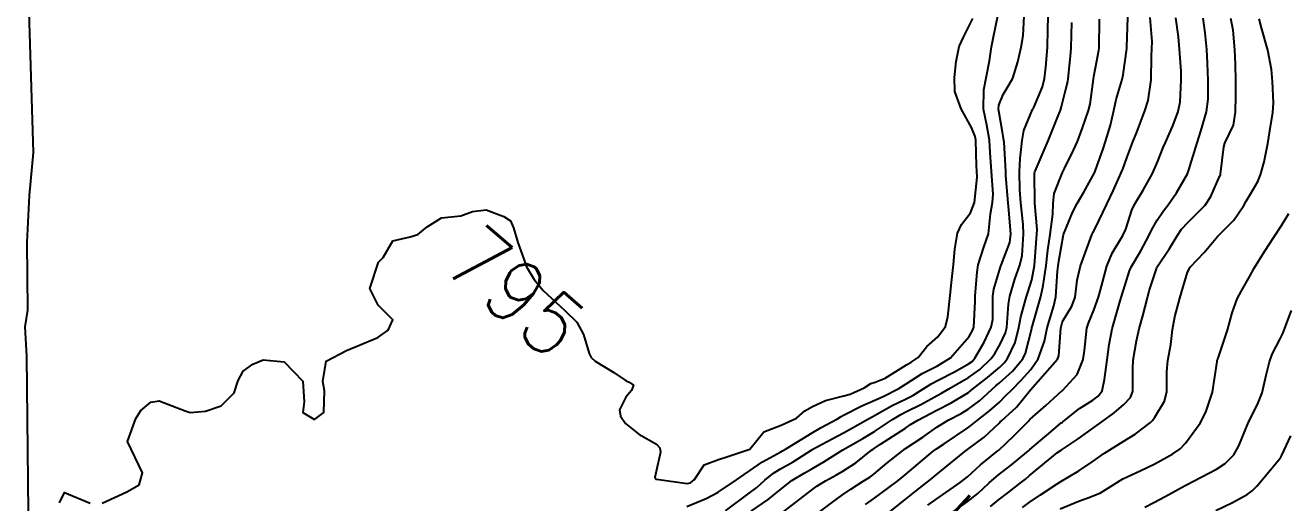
# Model space of a CAD drawing. Header units: metres. Extents: x 307586 to 320046, y 7427249 to 7434250.
# Drawn here: x 319058.2 to 319139.2, y 7427680.8 to 7427711.5 of the extents above; entities that cross this region are included whole.
import ezdxf
from ezdxf.enums import TextEntityAlignment as Align

# ---------------------------------------------------------------- set-up
doc = ezdxf.new("R2010")
doc.units = ezdxf.units.M
doc.header["$MEASUREMENT"] = 0
for name, color, linetype in [('Area', 45, 'Continuous'), ('Cotas', 45, 'Continuous'), ('Curvas de Nivel 1m', 11, 'Continuous'), ('Curvas de Nivel 5m', 15, 'Continuous')]:
    doc.layers.add(name, color=color, linetype=linetype)
doc.styles.add('Style-STANDARD', font='STANDARD.shx')

msp = doc.modelspace()

# ---------------------------------------------------------------- linework, layer by layer
at = {"layer": 'Area'}
msp.add_polyline3d([(319138.636, 7427615.727, 826.747), (319099.406, 7427649.897, 804.021), (319094.589, 7427649.132, 802.617), (319087.418, 7427648.418, 800.706), (319081.688, 7427647.917, 799.786), (319079.583, 7427647.718, 799.276), (319075.082, 7427647.275, 802.838), (319073.193, 7427646.916, 804.937), (319071.683, 7427646.819, 802.355), (319064.619, 7427646.361, 802.22), (319061.328, 7427647.065, 807.509), (319059.261, 7427652.537, 803.972), (319058.671, 7427654.519, 804.834), (319059.036, 7427655.486, 804.108), (319058.637, 7427668.015, 795.355), (319058.555, 7427669.53, 795.315), (319058.453, 7427676.23, 795.055), (319058.304, 7427690.269, 796.975), (319058.204, 7427692.157, 795.246), (319058.369, 7427693.216, 795.137), (319058.322, 7427697.597, 794.806), (319058.472, 7427700.575, 794.617), (319058.728, 7427703.345, 794.826), (319058.248, 7427719.365, 794.916)], dxfattribs=at)
at = {"layer": 'Curvas de Nivel 1m', "flags": 128}
for points, elevation in [([(319100.735, 7427680.613), (319101.968, 7427681.12), (319102.745, 7427681.535), (319103.924, 7427682.322), (319104.409, 7427682.664), (319104.762, 7427682.907), (319105.598, 7427683.474), (319106.78, 7427684.117), (319106.89, 7427684.18), (319107.066, 7427684.286), (319108.794, 7427685.351), (319109.375, 7427685.676), (319110.409, 7427686.244), (319110.659, 7427686.388), (319110.806, 7427686.472), (319111.974, 7427687.07), (319112.821, 7427687.444), (319113.352, 7427687.685), (319114.371, 7427688.197), (319114.836, 7427688.483), (319115.864, 7427689.158), (319116.848, 7427689.642), (319117.684, 7427690.158), (319118.874, 7427691.523), (319119.104, 7427691.913), (319119.172, 7427692.137), (319119.262, 7427693.773), (319119.272, 7427694.136), (319119.389, 7427695.664), (319119.461, 7427696.135), (319119.82, 7427697.257), (319120.114, 7427698.133), (319120.25, 7427699.415), (319120.38, 7427700.129), (319120.433, 7427700.677), (319120.319, 7427702.13), (319120.237, 7427703.354), (319120.179, 7427704.133), (319120.011, 7427705.113), (319119.81, 7427706.138), (319119.818, 7427707.382), (319119.976, 7427708.136), (319120.192, 7427709.242), (319120.308, 7427710.132), (319120.456, 7427710.776), (319120.734, 7427712.126)], 796), ([(319103.225, 7427680.333), (319104.744, 7427681.462), (319105.229, 7427681.824), (319105.757, 7427682.3), (319106.298, 7427682.757), (319106.764, 7427683.034), (319107.569, 7427683.48), (319108.767, 7427684.26), (319108.783, 7427684.271), (319110.076, 7427684.962), (319110.794, 7427685.342), (319111.373, 7427685.659), (319112.362, 7427686.224), (319112.648, 7427686.378), (319112.807, 7427686.464), (319113.928, 7427687.091), (319114.823, 7427687.531), (319115.262, 7427687.75), (319115.961, 7427688.179), (319116.489, 7427688.521), (319116.838, 7427688.707), (319117.98, 7427689.289), (319118.849, 7427689.773), (319119.066, 7427689.923), (319119.254, 7427690.136), (319119.835, 7427691.164), (319120.298, 7427692.126), (319120.4, 7427692.612), (319120.41, 7427694.125), (319120.467, 7427694.564), (319120.922, 7427696.077), (319120.931, 7427696.112), (319121.491, 7427697.568), (319121.552, 7427698.114), (319121.44, 7427699.643), (319121.394, 7427700.116), (319121.248, 7427701.869), (319121.229, 7427702.118), (319121.125, 7427704.016), (319121.118, 7427704.119), (319121.028, 7427704.655), (319120.804, 7427705.887), (319120.767, 7427706.124), (319120.783, 7427706.388), (319121.057, 7427707.068), (319121.462, 7427707.721), (319121.68, 7427708.114), (319122.016, 7427709.178), (319122.225, 7427710.109), (319122.356, 7427710.856), (319122.426, 7427712.107)], 797), ([(319104.863, 7427680.309), (319105.971, 7427681.067), (319106.747, 7427681.71), (319107.491, 7427682.279), (319108.276, 7427682.751), (319108.764, 7427683.031), (319109.544, 7427683.479), (319110.751, 7427684.24), (319110.769, 7427684.254), (319112.042, 7427684.976), (319112.795, 7427685.433), (319113.955, 7427686.203), (319114.48, 7427686.523), (319114.81, 7427686.689), (319115.819, 7427687.179), (319116.826, 7427687.735), (319117.102, 7427687.893), (319117.571, 7427688.159), (319118.841, 7427688.904), (319119.563, 7427689.416), (319120.298, 7427690.126), (319120.534, 7427690.447), (319120.867, 7427691.034), (319121.225, 7427691.77), (319121.304, 7427692.116), (319121.402, 7427693.611), (319121.49, 7427694.114), (319121.816, 7427695.208), (319122.132, 7427696.108), (319122.297, 7427696.742), (319122.382, 7427698.106), (319122.346, 7427698.719), (319122.199, 7427700.108), (319122.146, 7427700.947), (319122.122, 7427702.109), (319122.169, 7427702.951), (319122.287, 7427704.107), (319122.385, 7427704.751), (319122.962, 7427706.101), (319122.996, 7427706.148), (319123.045, 7427706.243), (319123.597, 7427707.56), (319123.733, 7427708.09), (319123.818, 7427708.826), (319123.906, 7427710.088), (319123.942, 7427711.256), (319123.965, 7427712.087)], 798), ([(319112.226, 7427680.737), (319112.742, 7427681.104), (319114.21, 7427682.198), (319114.514, 7427682.436), (319114.76, 7427682.646), (319115.596, 7427683.357), (319116.574, 7427684.172), (319116.696, 7427684.259), (319116.784, 7427684.323), (319117.27, 7427684.645), (319118.798, 7427685.667), (319119.07, 7427685.868), (319119.398, 7427686.134), (319120.184, 7427686.754), (319120.821, 7427687.318), (319121.224, 7427687.719), (319121.619, 7427688.112), (319122.223, 7427688.722), (319122.846, 7427689.416), (319123.311, 7427690.093), (319123.723, 7427691.234), (319123.903, 7427692.085), (319124.324, 7427693.505), (319124.453, 7427694.077), (319124.562, 7427695.718), (319124.598, 7427696.075), (319124.641, 7427696.36), (319124.953, 7427698.07), (319125.532, 7427699.499), (319125.822, 7427700.062), (319126.245, 7427700.797), (319126.941, 7427702.051), (319126.961, 7427702.092), (319127.004, 7427702.203), (319127.488, 7427703.576), (319127.645, 7427704.044), (319127.965, 7427705.11), (319128.177, 7427706.039), (319128.337, 7427706.753), (319128.716, 7427708.034), (319128.783, 7427708.325), (319129.018, 7427710.031), (319129.023, 7427710.101), (319129.084, 7427712.03)], 801), ([(319113.705, 7427680.205), (319114.741, 7427681.034), (319115.385, 7427681.545), (319116.19, 7427682.176), (319116.499, 7427682.43), (319116.76, 7427682.644), (319118.612, 7427684.143), (319118.784, 7427684.264), (319119.852, 7427685.069), (319120.801, 7427685.96), (319120.883, 7427686.038), (319120.97, 7427686.118), (319121.929, 7427686.996), (319122.818, 7427688.1), (319124.569, 7427690.074), (319124.649, 7427690.28), (319124.77, 7427692.072), (319124.887, 7427692.486), (319125.489, 7427693.472), (319125.685, 7427694.062), (319125.825, 7427695.15), (319126.043, 7427696.059), (319126.282, 7427696.707), (319126.774, 7427698.052), (319126.827, 7427698.178), (319126.957, 7427698.429), (319127.729, 7427700.039), (319128.128, 7427700.89), (319128.662, 7427702.033), (319128.759, 7427702.279), (319129.013, 7427703.013), (319129.404, 7427704.024), (319129.651, 7427704.643), (319130.174, 7427706.013), (319130.382, 7427706.681), (319130.577, 7427708.007), (319130.612, 7427709.531), (319130.631, 7427710.007), (319130.638, 7427710.468), (319130.519, 7427712.009)], 802), ([(319116.226, 7427680.687), (319116.742, 7427681.067), (319118.306, 7427682.147), (319118.767, 7427682.518), (319119.618, 7427683.288), (319120.643, 7427684.121), (319120.722, 7427684.182), (319120.784, 7427684.237), (319121.761, 7427685.143), (319122.695, 7427686.101), (319122.746, 7427686.158), (319122.805, 7427686.212), (319123.816, 7427687.087), (319124.832, 7427688.029), (319124.856, 7427688.047), (319124.885, 7427688.069), (319125.821, 7427689.083), (319126.215, 7427690.056), (319126.285, 7427690.632), (319126.448, 7427692.054), (319126.557, 7427692.383), (319126.895, 7427693.211), (319127.186, 7427694.046), (319127.303, 7427694.44), (319127.737, 7427696.038), (319128.079, 7427696.89), (319128.765, 7427698.023), (319128.957, 7427698.427), (319129.341, 7427699.644), (319129.513, 7427700.015), (319130.069, 7427700.931), (319130.659, 7427702.005), (319131.011, 7427702.786), (319131.354, 7427703.663), (319131.491, 7427703.995), (319131.963, 7427705.061), (319132.311, 7427705.987), (319132.434, 7427706.605), (319132.51, 7427707.986), (319132.5, 7427708.565), (319132.397, 7427709.987), (319132.327, 7427710.766), (319132.162, 7427711.99)], 803), ([(319117.694, 7427680.156), (319118.744, 7427680.901), (319119.43, 7427681.456), (319120.171, 7427682.126), (319120.481, 7427682.407), (319120.768, 7427682.643), (319121.6, 7427683.287), (319122.589, 7427684.102), (319122.691, 7427684.194), (319122.785, 7427684.281), (319124.142, 7427685.425), (319124.802, 7427685.976), (319124.855, 7427686.016), (319124.921, 7427686.069), (319125.978, 7427686.896), (319126.824, 7427687.435), (319127.184, 7427687.688), (319127.426, 7427688.041), (319127.573, 7427688.771), (319127.759, 7427690.036), (319127.891, 7427691.011), (319128.08, 7427692.032), (319128.547, 7427693.673), (319128.657, 7427694.024), (319128.911, 7427694.857), (319129.189, 7427695.749), (319129.309, 7427696.016), (319129.908, 7427697.041), (319130.428, 7427698.005), (319130.604, 7427698.356), (319130.963, 7427699.005), (319131.368, 7427699.597), (319131.674, 7427699.993), (319132.212, 7427700.76), (319132.912, 7427701.981), (319132.939, 7427702.046), (319133.006, 7427702.239), (319133.528, 7427703.972), (319133.774, 7427704.713), (319134.138, 7427705.964), (319134.237, 7427706.781), (319134.242, 7427707.962), (319134.209, 7427709.088), (319134.15, 7427709.964), (319134.043, 7427711.031), (319133.923, 7427711.968)], 804), ([(319122.306, 7427680.538), (319122.744, 7427680.862), (319123.474, 7427681.367), (319124.543, 7427682.073), (319124.764, 7427682.21), (319125.935, 7427682.894), (319126.777, 7427683.47), (319127.589, 7427684.038), (319128.791, 7427684.782), (319129.551, 7427685.257), (319130.542, 7427686.003), (319130.668, 7427686.139), (319130.808, 7427686.338), (319131.435, 7427687.383), (319131.591, 7427687.992), (319131.579, 7427689.259), (319131.65, 7427689.992), (319131.845, 7427691.014), (319131.951, 7427691.989), (319132.094, 7427692.785), (319132.424, 7427693.985), (319132.531, 7427694.359), (319132.92, 7427695.665), (319133.097, 7427695.977), (319133.985, 7427696.916), (319134.846, 7427697.952), (319134.954, 7427698.061), (319135.895, 7427699.01), (319136.544, 7427699.934), (319136.697, 7427700.213), (319136.985, 7427700.724), (319137.43, 7427701.49), (319137.605, 7427701.921), (319137.835, 7427702.745), (319138.086, 7427703.919), (319138.211, 7427704.738), (319138.392, 7427705.917), (319138.434, 7427706.534), (319138.389, 7427707.917), (319138.321, 7427708.677), (319138.084, 7427709.92), (319137.679, 7427711.36), (319137.527, 7427711.926)], 806), ([(319106.976, 7427680.286), (319108.747, 7427681.657), (319109.095, 7427681.911), (319109.64, 7427682.251), (319110.354, 7427682.649), (319110.762, 7427682.877), (319111.589, 7427683.414), (319112.602, 7427684.222), (319112.709, 7427684.295), (319112.784, 7427684.343), (319113.182, 7427684.609), (319114.798, 7427685.651), (319115.119, 7427685.867), (319115.631, 7427686.182), (319116.401, 7427686.582), (319116.812, 7427686.789), (319117.716, 7427687.26), (319118.83, 7427687.937), (319118.947, 7427688.023), (319119.088, 7427688.137), (319120.069, 7427688.899), (319120.847, 7427689.557), (319121.136, 7427689.831), (319121.352, 7427690.115), (319121.834, 7427691.145), (319122.071, 7427692.108), (319122.196, 7427692.801), (319122.577, 7427694.103), (319122.663, 7427694.345), (319122.914, 7427695.158), (319123.087, 7427696.098), (319123.213, 7427697.832), (319123.241, 7427698.096), (319123.26, 7427698.4), (319123.103, 7427700.098), (319123.091, 7427702.009), (319123.108, 7427702.098), (319123.197, 7427702.289), (319123.96, 7427704.086), (319124.554, 7427705.594), (319124.746, 7427706.074), (319124.822, 7427706.297), (319125.061, 7427707.245), (319125.224, 7427707.915), (319125.25, 7427708.068), (319125.416, 7427709.74), (319125.441, 7427710.067), (319125.488, 7427711.695)], 799), ([(319124.739, 7427680.467), (319125.876, 7427680.928), (319126.751, 7427681.248), (319127.314, 7427681.482), (319128.187, 7427682.029), (319128.767, 7427682.387), (319129.873, 7427682.908), (319130.776, 7427683.337), (319131.209, 7427683.565), (319131.971, 7427683.988), (319132.45, 7427684.32), (319132.79, 7427684.675), (319133.721, 7427685.966), (319134.103, 7427686.671), (319134.519, 7427687.955), (319134.819, 7427689.917), (319134.82, 7427689.95), (319134.824, 7427689.979), (319134.855, 7427690.074), (319135.339, 7427691.482), (319135.488, 7427691.944), (319135.776, 7427693.059), (319136.101, 7427693.938), (319136.384, 7427694.46), (319136.918, 7427695.41), (319137.211, 7427695.926), (319137.874, 7427696.981), (319138.467, 7427697.907), (319138.961, 7427698.66), (319139.435, 7427699.429)], 807), ([(319130.171, 7427680.576), (319130.746, 7427680.868), (319131.483, 7427681.262), (319132.763, 7427681.953), (319132.778, 7427681.964), (319132.813, 7427681.979), (319134.774, 7427683.01), (319135.345, 7427683.376), (319135.9, 7427683.939), (319136.219, 7427684.506), (319136.803, 7427685.93), (319137.468, 7427687.276), (319137.709, 7427687.917), (319137.975, 7427689.043), (319138.179, 7427689.91), (319138.367, 7427690.4), (319138.875, 7427691.386), (319139.049, 7427691.73), (319139.118, 7427691.898), (319139.592, 7427693.197)], 808), ([(319134.739, 7427680.349), (319135.811, 7427680.875), (319136.755, 7427681.388), (319137.071, 7427681.613), (319137.377, 7427681.921), (319138.78, 7427683.606), (319138.907, 7427683.774), (319138.976, 7427683.898), (319139.549, 7427685.139)], 809)]:
    msp.add_lwpolyline(points, dxfattribs=dict(at, elevation=elevation))
at = {"layer": 'Curvas de Nivel 5m', "flags": 128}
for points, elevation in [([(319063.154, 7427680.814), (319064.741, 7427681.56), (319065.532, 7427681.995), (319065.745, 7427682.78), (319064.783, 7427684.79), (319065.315, 7427686.267), (319065.638, 7427686.782), (319066.28, 7427687.304), (319066.809, 7427687.396), (319068.483, 7427686.753), (319068.802, 7427686.649), (319069.803, 7427686.735), (319070.806, 7427687.073), (319071.626, 7427687.901), (319071.889, 7427688.709), (319072.225, 7427689.313), (319072.839, 7427689.761), (319073.505, 7427690.028), (319074.841, 7427689.894), (319076.058, 7427688.658), (319076.131, 7427687.335), (319076.06, 7427686.657), (319076.798, 7427686.205), (319077.396, 7427686.644), (319077.439, 7427688.029), (319077.33, 7427688.645), (319077.545, 7427689.944), (319078.853, 7427690.63), (319080.862, 7427691.472), (319081.53, 7427691.929), (319081.835, 7427692.59), (319080.887, 7427693.547), (319080.351, 7427694.608), (319080.92, 7427696.305), (319081.066, 7427696.454), (319081.209, 7427696.597), (319081.846, 7427697.684), (319082.943, 7427697.925), (319083.439, 7427698.079), (319084.033, 7427698.564), (319084.959, 7427699.142), (319086.21, 7427699.288), (319086.963, 7427699.559), (319087.827, 7427699.659), (319088.96, 7427699.226), (319089.408, 7427698.954), (319089.597, 7427698.5), (319089.873, 7427697.562), (319090.261, 7427696.49), (319090.436, 7427696.005), (319090.91, 7427695.185), (319091.505, 7427694.474), (319092.884, 7427693.196), (319093.653, 7427692.448), (319094.09, 7427691.666), (319094.461, 7427690.436), (319094.588, 7427690.172), (319094.848, 7427689.946), (319096.049, 7427689.21), (319096.836, 7427688.681), (319097.018, 7427688.59), (319097.312, 7427688.403), (319097.173, 7427688.06), (319096.821, 7427687.64), (319096.407, 7427686.816), (319096.48, 7427686.413), (319096.798, 7427685.936), (319097.655, 7427685.26), (319098.785, 7427684.611), (319098.992, 7427684.378), (319099.048, 7427684.108), (319098.76, 7427682.868), (319098.67, 7427682.466), (319098.712, 7427682.381), (319098.734, 7427682.362), (319098.753, 7427682.361), (319098.773, 7427682.359), (319100.75, 7427682.098), (319100.973, 7427682.135), (319101.236, 7427682.355), (319101.84, 7427683.277), (319102.772, 7427683.626), (319103.306, 7427683.801), (319104.783, 7427684.296), (319105.685, 7427685.41), (319106.798, 7427685.836), (319107.776, 7427686.275), (319108.322, 7427686.755), (319108.815, 7427687.043), (319109.65, 7427687.422), (319110.825, 7427687.726), (319111.232, 7427687.831), (319112.13, 7427688.227), (319112.553, 7427688.505), (319112.837, 7427688.6), (319113.487, 7427688.858), (319114.848, 7427689.714), (319115.152, 7427689.885), (319115.605, 7427690.182), (319116.158, 7427690.879), (319116.866, 7427691.498), (319117.357, 7427692.163), (319117.516, 7427692.794), (319117.664, 7427694.159), (319117.755, 7427695.001), (319117.867, 7427696.156), (319117.959, 7427697.134), (319118.14, 7427698.158), (319118.394, 7427698.721), (319118.966, 7427699.473), (319119.222, 7427700.146), (319119.389, 7427701.752), (319119.372, 7427702.144), (319119.354, 7427702.492), (319119.3, 7427704.146), (319119.262, 7427704.384), (319119.031, 7427704.952), (319118.357, 7427706.157), (319117.962, 7427707.258), (319117.937, 7427708.161), (319118.056, 7427709.187), (319118.246, 7427710.158), (319118.507, 7427710.751), (319119.12, 7427711.959)], 795), ([(319109.242, 7427680.255), (319110.096, 7427680.889), (319110.744, 7427681.353), (319111.266, 7427681.717), (319112.076, 7427682.227), (319112.491, 7427682.489), (319112.76, 7427682.687), (319113.595, 7427683.383), (319114.588, 7427684.193), (319114.784, 7427684.334), (319115.897, 7427685.074), (319116.798, 7427685.707), (319117.536, 7427686.159), (319118.364, 7427686.592), (319118.814, 7427686.852), (319119.548, 7427687.407), (319120.333, 7427688.125), (319120.599, 7427688.358), (319120.837, 7427688.551), (319121.66, 7427689.297), (319122.323, 7427690.105), (319122.493, 7427690.469), (319122.881, 7427691.963), (319122.908, 7427692.074), (319122.913, 7427692.1), (319122.926, 7427692.142), (319123.492, 7427694.091), (319123.635, 7427694.814), (319123.826, 7427696.086), (319123.948, 7427697.074), (319124.097, 7427698.083), (319124.265, 7427699.38), (319124.274, 7427700.08), (319124.339, 7427700.723), (319124.877, 7427702.072), (319125.005, 7427702.325), (319125.595, 7427703.487), (319125.843, 7427704.062), (319126.163, 7427704.927), (319126.557, 7427706.055), (319126.649, 7427706.454), (319126.874, 7427708.052), (319126.899, 7427708.228), (319127.085, 7427709.231), (319127.215, 7427709.926), (319127.23, 7427710.049), (319127.249, 7427711.92)], 800), ([(319120.258, 7427680.607), (319120.746, 7427681.009), (319121.372, 7427681.496), (319122.154, 7427682.106), (319122.493, 7427682.376), (319122.768, 7427682.598), (319124.561, 7427684.073), (319124.785, 7427684.232), (319125.898, 7427684.953), (319126.799, 7427685.616), (319127.399, 7427686.041), (319128.211, 7427686.63), (319128.82, 7427687.167), (319129.241, 7427687.601), (319129.409, 7427688.014), (319129.41, 7427689.452), (319129.428, 7427690.014), (319129.629, 7427691.255), (319129.81, 7427692.011), (319130.04, 7427692.859), (319130.334, 7427694.006), (319130.458, 7427694.454), (319130.922, 7427695.882), (319130.953, 7427695.969), (319130.968, 7427696), (319131.755, 7427697.178), (319132.244, 7427697.987), (319132.528, 7427698.414), (319132.962, 7427698.872), (319134.045, 7427699.964), (319134.424, 7427700.516), (319135.001, 7427701.843), (319135.037, 7427701.916), (319135.045, 7427701.95), (319135.248, 7427703.72), (319135.326, 7427703.947), (319135.871, 7427705.105), (319136.006, 7427705.94), (319136.02, 7427706.979), (319136.028, 7427707.94), (319136.009, 7427709.015), (319135.963, 7427709.941), (319135.842, 7427711.212), (319135.703, 7427711.944)], 805), ([(319060.406, 7427680.845), (319060.74, 7427681.508), (319062.388, 7427680.823)], 795)]:
    msp.add_lwpolyline(points, dxfattribs=dict(at, elevation=elevation))

# ---------------------------------------------------------------- texts
at = {"layer": 'Cotas', "style": 'Style-STANDARD'}
for s, rotation, p in [('795', 319.07688, (319089.737, 7427694.395, 795)), ('805', 47.01982, (319117.717, 7427677.092, 805))]:
    msp.add_text(s, height=4, rotation=rotation, dxfattribs=at).set_placement(p, align=Align.MIDDLE_CENTER)

doc.saveas('drawing.dxf')
